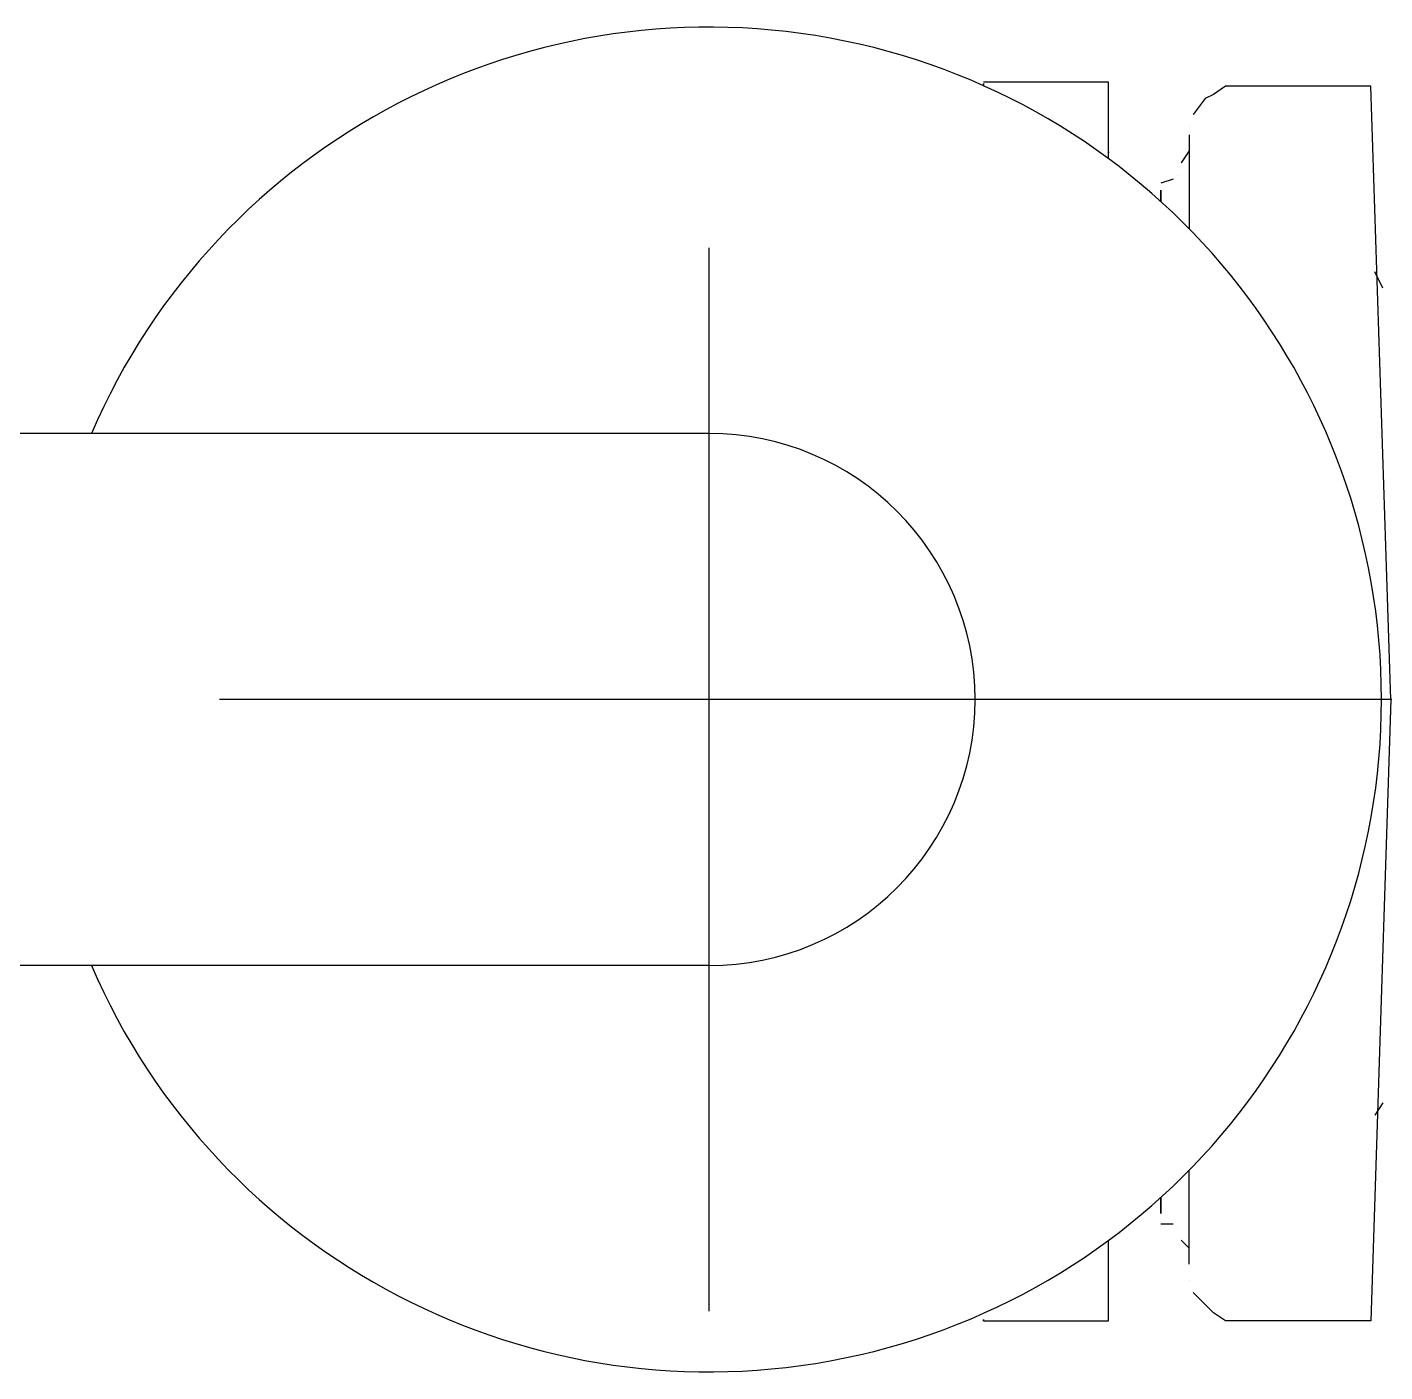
# Model space of a CAD drawing. Header units: millimetres. Extents: x 553474 to 556484, y 6145926 to 6146600.
# Drawn here: x 554118.24 to 554118.3938, y 6146171.1379 to 6146171.2903 of the extents above; entities that cross this region are included whole.
import ezdxf

# ---------------------------------------------------------------- set-up
doc = ezdxf.new("R2010")
doc.units = ezdxf.units.MM
doc.layers.add('Agrimensores', color=7, linetype='Continuous')
doc.layers.add('DESAGUES PRIMARIOS', color=10, linetype='Continuous')

# ---------------------------------------------------------------- blocks, each defined once
blk = doc.blocks.new('A$C5BAE3263')
at = {"layer": 'Agrimensores'}
for p, q in [((1.073912171879783, 0.5516861863434315, 9.79600000000013), (1.073912171879783, 0.4311399972066283, 9.79600000000013)), ((1.073912171879783, 0.5306297866627574, 9.79600000000013), (0.7758945602690801, 0.5306297866627574, 9.79600000000013)), ((1.395780970575288, 0.5004797866567969, 9.79600000000013), (1.0184567051474, 0.5004797866567969, 9.79600000000013)), ((1.073912171879783, 0.4703297866508365, 9.79600000000013), (0.7758945602690801, 0.4703297866508365, 9.79600000000013)), ((1.11917497147806, 0.4300709869712591, 9.79600000000013), (1.11917497147806, 0.4391795508563519, 9.79600000000013))]:
    blk.add_line(p, q, dxfattribs=at)
for radius, start, end in [(0.0762, 203.3077220271941, 156.6922773903731), (0.03015, 270, 90)]:
    blk.add_arc((1.073912171879783, 0.5004797866567969, 9.79600000000013), radius, start, end, dxfattribs=at)
for points in [[(1.11917497147806, 0.5704313861206174, 9.79600000000013), (1.11917497147806, 0.5704313861206174, 9.79600000000013), (1.105001770192757, 0.5704313861206174, 9.79600000000013), (1.105001770192757, 0.5704313861206174, 9.79600000000013)], [(1.105001770192757, 0.5700490092858672, 9.79600000000013), (1.105001770192757, 0.5702986968681216, 9.79600000000013), (1.105001770192757, 0.5704313861206174, 9.79600000000013), (1.105001770192757, 0.5704313861206174, 9.79600000000013)], [(1.11917497147806, 0.561780022457242, 9.79600000000013), (1.11917497147806, 0.5670525310561061, 9.79600000000013), (1.11917497147806, 0.5704313861206174, 9.79600000000013), (1.11917497147806, 0.5704313861206174, 9.79600000000013)], [(1.132433771388605, 0.5699741868302226, 9.79600000000013), (1.132433771388605, 0.5699741868302226, 9.79600000000013), (1.131062171654776, 0.5690597863867879, 9.79600000000013), (1.131062171654776, 0.5690597863867879, 9.79600000000013)], [(1.133805372053757, 0.5699741868302226, 9.79600000000013), (1.133805372053757, 0.5699741868302226, 9.79600000000013), (1.132433771388605, 0.5699741868302226, 9.79600000000013), (1.132433771388605, 0.5699741868302226, 9.79600000000013)], [(1.14889297191985, 0.5699741868302226, 9.79600000000013), (1.14889297191985, 0.5699741868302226, 9.79600000000013), (1.133805372053757, 0.5699741868302226, 9.79600000000013), (1.133805372053757, 0.5699741868302226, 9.79600000000013)], [(1.151178971165791, 0.5004797866567969, 9.79600000000013), (1.151178971165791, 0.5004797866567969, 9.79600000000013), (1.14889297191985, 0.5699741868302226, 9.79600000000013), (1.14889297191985, 0.5699741868302226, 9.79600000000013)], [(1.130147771211341, 0.5686025861650705, 9.79600000000013), (1.130147771211341, 0.5686025861650705, 9.79600000000013), (1.128776171477512, 0.5667737862095237, 9.79600000000013), (1.128776171477512, 0.5667737862095237, 9.79600000000013)], [(1.131062171654776, 0.5690597863867879, 9.79600000000013), (1.131062171654776, 0.5690597863867879, 9.79600000000013), (1.130147771211341, 0.5686025861650705, 9.79600000000013), (1.130147771211341, 0.5686025861650705, 9.79600000000013)], [(1.128776171477512, 0.5667737862095237, 9.79600000000013), (1.128776171477512, 0.5667737862095237, 9.79600000000013), (1.128318971255794, 0.5654021864756942, 9.79600000000013), (1.128318971255794, 0.5654021864756942, 9.79600000000013)], [(1.128318971255794, 0.5654021864756942, 9.79600000000013), (1.128318971255794, 0.5654021864756942, 9.79600000000013), (1.128318971255794, 0.5644877860322595, 9.79600000000013), (1.128318971255794, 0.5644877860322595, 9.79600000000013)], [(1.128318971255794, 0.5644877860322595, 9.79600000000013), (1.128318971255794, 0.5644877860322595, 9.79600000000013), (1.128318971255794, 0.5601941188797355, 9.79600000000013), (1.128318971255794, 0.5538308890536427, 9.79600000000013)], [(1.11917497147806, 0.5624482361599803, 9.79600000000013), (1.11917497147806, 0.5625748420134187, 9.79600000000013), (1.11917497147806, 0.5626589870080352, 9.79600000000013), (1.11917497147806, 0.5626589870080352, 9.79600000000013)], [(1.128318971255794, 0.5626589870080352, 9.79600000000013), (1.128318971255794, 0.5626589870080352, 9.79600000000013), (1.127404571743682, 0.5612873863428831, 9.79600000000013), (1.127404571743682, 0.5612873863428831, 9.79600000000013)], [(1.127404571743682, 0.5612873863428831, 9.79600000000013), (1.127404571743682, 0.5612873863428831, 9.79600000000013), (1.126947371521965, 0.5599157866090536, 9.79600000000013), (1.126947371521965, 0.5599157866090536, 9.79600000000013)], [(1.126490171300247, 0.5594585863873363, 9.79600000000013), (1.126490171300247, 0.5594585863873363, 9.79600000000013), (1.125118571566418, 0.5590013861656189, 9.79600000000013), (1.125118571566418, 0.5590013861656189, 9.79600000000013)], [(1.125118571566418, 0.5569097837433219, 9.79600000000013), (1.125118571566418, 0.5582470959052444, 9.79600000000013), (1.125118571566418, 0.5590013861656189, 9.79600000000013), (1.125118571566418, 0.5590013861656189, 9.79600000000013)], [(1.126947371521965, 0.5599157866090536, 9.79600000000013), (1.126947371521965, 0.5599157866090536, 9.79600000000013), (1.126490171300247, 0.5594585863873363, 9.79600000000013), (1.126490171300247, 0.5594585863873363, 9.79600000000013)], [(1.150264571653679, 0.547114185988903, 9.79600000000013), (1.150264571653679, 0.547114185988903, 9.79600000000013), (1.149350171210244, 0.5489429868757725, 9.79600000000013), (1.149350171210244, 0.5489429868757725, 9.79600000000013)], [(1.151178971165791, 0.5004797866567969, 9.79600000000013), (1.151178971165791, 0.5004797866567969, 9.79600000000013), (1.14889297191985, 0.4300709869712591, 9.79600000000013), (1.14889297191985, 0.4300709869712591, 9.79600000000013)], [(1.150264571653679, 0.454759786836803, 9.79600000000013), (1.150264571653679, 0.454759786836803, 9.79600000000013), (1.149350171210244, 0.4533881861716509, 9.79600000000013), (1.149350171210244, 0.4533881861716509, 9.79600000000013)], [(1.128318971255794, 0.4364717863500118, 9.79600000000013), (1.128318971255794, 0.4364717863500118, 9.79600000000013), (1.128318971255794, 0.4407654544338584, 9.79600000000013), (1.128318971255794, 0.4471286842599511, 9.79600000000013)], [(1.125118571566418, 0.4440497886389494, 9.79600000000013), (1.125118571566418, 0.4421458290889859, 9.79600000000013), (1.125118571566418, 0.4410437867045403, 9.79600000000013), (1.125118571566418, 0.4410437867045403, 9.79600000000013)], [(1.125118571566418, 0.4410437867045403, 9.79600000000013), (1.125118571566418, 0.4410437867045403, 9.79600000000013), (1.126490171300247, 0.4410437867045403, 9.79600000000013), (1.126490171300247, 0.4410437867045403, 9.79600000000013)], [(1.126490171300247, 0.4410437867045403, 9.79600000000013), (1.126490171300247, 0.4410437867045403, 9.79600000000013), (1.126947371521965, 0.4405865864828229, 9.79600000000013), (1.126947371521965, 0.4405865864828229, 9.79600000000013)], [(1.126947371521965, 0.4405865864828229, 9.79600000000013), (1.126947371521965, 0.4405865864828229, 9.79600000000013), (1.127404571743682, 0.4392149867489934, 9.79600000000013), (1.127404571743682, 0.4392149867489934, 9.79600000000013)], [(1.127404571743682, 0.4392149867489934, 9.79600000000013), (1.127404571743682, 0.4392149867489934, 9.79600000000013), (1.128318971255794, 0.4383005863055587, 9.79600000000013), (1.128318971255794, 0.4383005863055587, 9.79600000000013)], [(1.128318971255794, 0.434642986394465, 9.79600000000013), (1.128318971255794, 0.434642986394465, 9.79600000000013), (1.128318971255794, 0.4364717863500118, 9.79600000000013), (1.128318971255794, 0.4364717863500118, 9.79600000000013)], [(1.128776171477512, 0.4332713866606355, 9.79600000000013), (1.128776171477512, 0.4332713866606355, 9.79600000000013), (1.128318971255794, 0.434642986394465, 9.79600000000013), (1.128318971255794, 0.434642986394465, 9.79600000000013)], [(1.130147771211341, 0.431899786926806, 9.79600000000013), (1.130147771211341, 0.431899786926806, 9.79600000000013), (1.128776171477512, 0.4332713866606355, 9.79600000000013), (1.128776171477512, 0.4332713866606355, 9.79600000000013)], [(1.105001770192757, 0.4300709869712591, 9.79600000000013), (1.105001770192757, 0.4300709869712591, 9.79600000000013), (1.105001770192757, 0.4303685156628489, 9.79600000000013), (1.105001770192757, 0.4309105640277267, 9.79600000000013)], [(1.131062171654776, 0.4309853864833713, 9.79600000000013), (1.131062171654776, 0.4309853864833713, 9.79600000000013), (1.130147771211341, 0.431899786926806, 9.79600000000013), (1.130147771211341, 0.431899786926806, 9.79600000000013)], [(1.132433771388605, 0.4300709869712591, 9.79600000000013), (1.132433771388605, 0.4300709869712591, 9.79600000000013), (1.131062171654776, 0.4309853864833713, 9.79600000000013), (1.131062171654776, 0.4309853864833713, 9.79600000000013)], [(1.105001770192757, 0.4300709869712591, 9.79600000000013), (1.105001770192757, 0.4300709869712591, 9.79600000000013), (1.11917497147806, 0.4300709869712591, 9.79600000000013), (1.11917497147806, 0.4300709869712591, 9.79600000000013)], [(1.133805372053757, 0.4300709869712591, 9.79600000000013), (1.133805372053757, 0.4300709869712591, 9.79600000000013), (1.132433771388605, 0.4300709869712591, 9.79600000000013), (1.132433771388605, 0.4300709869712591, 9.79600000000013)], [(1.14889297191985, 0.4300709869712591, 9.79600000000013), (1.14889297191985, 0.4300709869712591, 9.79600000000013), (1.133805372053757, 0.4300709869712591, 9.79600000000013), (1.133805372053757, 0.4300709869712591, 9.79600000000013)]]:
    blk.add_open_spline(points, degree=3, dxfattribs=at)

msp = doc.modelspace()

# ---------------------------------------------------------------- block references
at = {"layer": 'DESAGUES PRIMARIOS', "color": 254, "lineweight": 5}
msp.add_blockref('A$C5BAE3263', (554117.2433366831, 6146170.713667626), dxfattribs=at)

doc.saveas('drawing.dxf')
